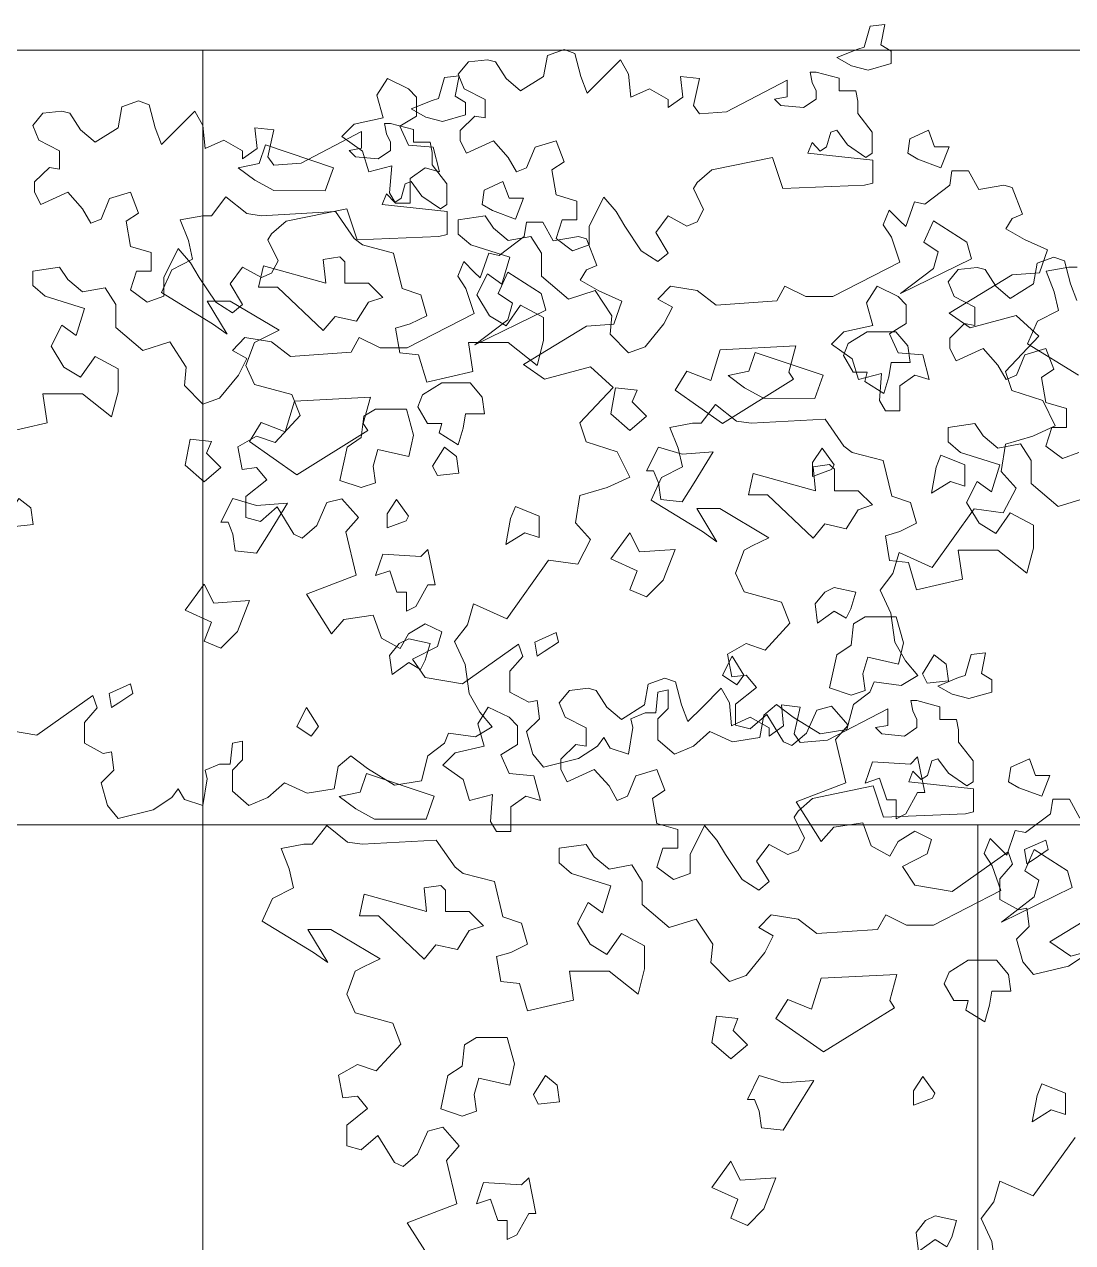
# Model space of a CAD drawing. Header units: inches. Extents: x 5 to 136470, y 9 to 138066.
# Drawn here: x 88077 to 88889, y 124998 to 125942 of the extents above; entities that cross this region are included whole.
import ezdxf

# ---------------------------------------------------------------- set-up
doc = ezdxf.new("R2010")
doc.units = ezdxf.units.IN
doc.header["$MEASUREMENT"] = 0
doc.layers.add('partition', color=253, linetype='Continuous', lineweight=5)
doc.layers.add('TREES', color=72, linetype='Continuous', lineweight=5, transparency=0.05)
doc.styles.add('ROMANS', font='', dxfattribs={"width": 0.8})
doc.styles.get('ROMANS').set_extended_font_data('VNI-Avo')

# ---------------------------------------------------------------- blocks, each defined once
blk = doc.blocks.new('A$C7b2e77e3')
at = {"layer": 'partition'}
for p, q in [((34066.46, 18205.81), (27393.38, 18205.81)), ((27393.38, 16155.43), (27393.38, 18205.81)), ((34066.46, 17605.81), (27993.38, 17605.81)), ((27993.38, 17605.81), (27993.38, 16155.43))]:
    blk.add_line(p, q, dxfattribs=at)
at = {"layer": 'TREES'}
for p, q in [((27660.21, 18201.65), (27673.09, 18206.31)), ((27673.09, 18206.31), (27681.32, 18203.3)), ((27681.32, 18203.3), (27685.97, 18185.47)), ((27591.14, 18187.12), (27599.09, 18196.72)), ((27599.09, 18196.72), (27613.62, 18198.36)), ((27613.62, 18198.36), (27619.92, 18196.72)), ((27619.92, 18196.72), (27628.14, 18183.83)), ((27657.2, 18185.47), (27660.21, 18201.65)), ((27702.15, 18183.83), (27716.67, 18198.36)), ((27716.67, 18198.36), (27722.98, 18187.12)), ((27595.8, 18175.88), (27591.14, 18187.12)), ((27639.38, 18174.23), (27657.2, 18185.47)), ((27685.97, 18185.47), (27690.91, 18172.59)), ((27722.98, 18187.12), (27724.62, 18169.3)), ((27763.27, 18185.47), (27777.79, 18183.83)), ((27764.91, 18169.3), (27763.27, 18185.47)), ((27865.13, 18180.82), (27863.49, 18188.77)), ((27863.49, 18188.77), (27868.15, 18188.77)), ((27868.15, 18188.77), (27885.96, 18184.11)), ((27611.97, 18167.65), (27595.8, 18175.88)), ((27628.14, 18183.83), (27639.38, 18174.23)), ((27690.91, 18172.59), (27702.15, 18183.83)), ((27724.62, 18169.3), (27739.15, 18175.88)), ((27739.15, 18175.88), (27753.67, 18167.65)), ((27777.79, 18183.83), (27773.13, 18162.99)), ((27798.9, 18158.05), (27845.67, 18182.46)), ((27845.67, 18182.46), (27845.67, 18169.58)), ((27868.15, 18174.24), (27865.13, 18180.82)), ((27885.96, 18184.11), (27885.96, 18174.24)), ((27611.97, 18153.39), (27611.97, 18167.65)), ((27753.67, 18161.34), (27764.91, 18169.3)), ((27753.67, 18167.65), (27753.67, 18161.34)), ((27845.67, 18169.58), (27836.08, 18167.93)), ((27836.08, 18167.93), (27841.01, 18163)), ((27858.55, 18161.35), (27868.15, 18167.93)), ((27868.15, 18167.93), (27868.15, 18174.24)), ((27885.96, 18174.24), (27898.84, 18174.24)), ((27898.84, 18174.24), (27900.49, 18166.29)), ((27900.49, 18166.29), (27900.49, 18156.69)), ((28330.66, 18161.88), (28343.54, 18166.55)), ((28343.54, 18166.55), (28351.76, 18163.53)), ((27773.13, 18162.99), (27777.79, 18156.41)), ((27777.79, 18156.41), (27798.9, 18158.05)), ((27841.01, 18163), (27858.55, 18161.35)), ((27900.49, 18156.69), (27911.73, 18142.16)), ((28261.59, 18147.35), (28269.54, 18156.95)), ((28269.54, 18156.95), (28284.06, 18158.59)), ((28284.06, 18158.59), (28290.37, 18156.95)), ((28290.37, 18156.95), (28298.59, 18144.06)), ((28327.64, 18145.71), (28330.66, 18161.88)), ((28351.76, 18163.53), (28356.42, 18145.71)), ((28372.59, 18144.06), (28387.12, 18158.59)), ((28387.12, 18158.59), (28393.42, 18147.35)), ((27592.51, 18143.52), (27604.02, 18154.76)), ((27604.02, 18154.76), (27611.97, 18153.39)), ((28266.25, 18136.11), (28261.59, 18147.35)), ((28393.42, 18147.35), (28395.07, 18129.53)), ((28535.58, 18141.05), (28533.93, 18149)), ((28533.93, 18149), (28538.59, 18149)), ((28538.59, 18149), (28556.41, 18144.34)), ((27592.51, 18135.57), (27592.51, 18143.52)), ((27879.66, 18142.16), (27876.37, 18130.91)), ((27884.32, 18143.8), (27879.66, 18142.16)), ((27892.54, 18132.56), (27884.32, 18143.8)), ((27911.73, 18142.16), (27911.73, 18125.98)), ((28298.59, 18144.06), (28309.83, 18134.46)), ((28309.83, 18134.46), (28327.64, 18145.71)), ((28356.42, 18145.71), (28361.35, 18132.82)), ((28361.35, 18132.82), (28372.59, 18144.06)), ((28433.71, 18145.71), (28448.24, 18144.06)), ((28435.36, 18129.53), (28433.71, 18145.71)), ((28448.24, 18144.06), (28443.58, 18123.22)), ((28469.34, 18118.29), (28516.12, 18142.7)), ((28516.12, 18142.7), (28516.12, 18129.81)), ((28538.59, 18134.47), (28535.58, 18141.05)), ((28556.41, 18144.34), (28556.41, 18134.47)), ((27597.45, 18125.97), (27592.51, 18135.57)), ((27618.28, 18135.57), (27597.45, 18125.97)), ((27629.79, 18122.68), (27618.28, 18135.57)), ((27650.62, 18130.63), (27644.04, 18114.73)), ((27666.79, 18135.57), (27650.62, 18130.63)), ((27673.09, 18119.39), (27666.79, 18135.57)), ((27865.13, 18134.2), (27861.84, 18125.98)), ((27871.43, 18127.62), (27865.13, 18134.2)), ((27876.37, 18130.91), (27871.43, 18127.62)), ((27906.79, 18122.69), (27892.54, 18132.56)), ((28282.42, 18127.88), (28266.25, 18136.11)), ((28282.42, 18113.63), (28282.42, 18127.88)), ((28395.07, 18129.53), (28409.59, 18136.11)), ((28409.59, 18136.11), (28424.12, 18127.88)), ((28424.12, 18121.58), (28435.36, 18129.53)), ((28424.12, 18127.88), (28424.12, 18121.58)), ((28516.12, 18129.81), (28506.52, 18128.16)), ((28506.52, 18128.16), (28511.46, 18123.23)), ((28529, 18121.58), (28538.59, 18128.16)), ((28538.59, 18128.16), (28538.59, 18134.47)), ((28556.41, 18134.47), (28569.29, 18134.47)), ((28569.29, 18134.47), (28570.93, 18126.52)), ((27636.09, 18111.44), (27629.79, 18122.68)), ((27663.5, 18113.09), (27673.09, 18119.39)), ((27834.43, 18122.69), (27787.39, 18113.09)), ((27842.38, 18098.56), (27834.43, 18122.69)), ((27861.84, 18125.98), (27911.99, 18120.6)), ((27911.73, 18125.98), (27906.79, 18122.69)), ((27911.99, 18120.6), (27911.99, 18102.78)), ((28443.58, 18123.22), (28448.24, 18116.64)), ((28448.24, 18116.64), (28469.34, 18118.29)), ((28511.46, 18123.23), (28529, 18121.58)), ((28570.93, 18126.52), (28570.93, 18116.92)), ((27644.04, 18114.73), (27636.09, 18111.44)), ((27666.79, 18093.62), (27663.5, 18113.09)), ((27787.39, 18113.09), (27776.15, 18103.21)), ((27971.74, 18101.13), (27973.39, 18112.38)), ((27973.39, 18112.38), (27986.27, 18112.38)), ((27986.27, 18112.38), (27994.22, 18097.84)), ((28262.96, 18103.75), (28274.47, 18115)), ((28274.47, 18115), (28282.42, 18113.63)), ((28570.93, 18116.92), (28582.17, 18102.39)), ((27776.15, 18103.21), (27773.13, 18098.55)), ((27905.69, 18101.13), (27842.38, 18098.56)), ((27911.99, 18102.78), (27905.69, 18101.13)), ((27952.28, 18086.6), (27971.74, 18101.13)), ((27994.22, 18097.84), (28013.68, 18101.13)), ((28013.68, 18101.13), (28019.98, 18099.49)), ((28019.98, 18099.49), (28027.93, 18078.65)), ((28262.96, 18095.8), (28262.96, 18103.75)), ((28550.1, 18102.39), (28546.81, 18091.15)), ((28554.76, 18104.04), (28550.1, 18102.39)), ((28562.98, 18092.79), (28554.76, 18104.04)), ((28582.17, 18102.39), (28582.17, 18086.21)), ((27399.96, 18077.58), (27411.19, 18092.11)), ((27411.19, 18092.11), (27427.37, 18079.22)), ((27682.96, 18088.96), (27666.79, 18093.62)), ((27703.79, 18091.97), (27692.55, 18069.49)), ((27713.38, 18080.73), (27703.79, 18091.97)), ((27773.13, 18098.55), (27781.08, 18082.37)), ((28267.89, 18086.21), (28262.96, 18095.8)), ((28288.72, 18095.8), (28267.89, 18086.21)), ((28300.23, 18082.92), (28288.72, 18095.8)), ((28321.06, 18090.87), (28314.49, 18074.96)), ((28337.23, 18095.8), (28321.06, 18090.87)), ((28343.54, 18079.63), (28337.23, 18095.8)), ((28535.58, 18094.44), (28532.29, 18086.21)), ((28541.88, 18087.86), (28535.58, 18094.44)), ((28546.81, 18091.15), (28541.88, 18087.86)), ((28577.24, 18082.92), (28562.98, 18092.79)), ((27438.6, 18077.58), (27496.03, 18080.73)), ((27496.03, 18080.73), (27510.56, 18059.89)), ((27682.96, 18074.42), (27682.96, 18088.96)), ((27719.96, 18069.49), (27713.38, 18080.73)), ((27781.08, 18082.37), (27776.15, 18072.78)), ((27920.21, 18070.42), (27924.87, 18081.94)), ((27924.87, 18081.94), (27933.1, 18073.71)), ((27937.7, 18069.11), (27944.33, 18088.25)), ((27944.33, 18088.25), (27952.28, 18086.6)), ((28306.54, 18071.67), (28300.23, 18082.92)), ((28504.88, 18082.92), (28457.83, 18073.32)), ((28512.83, 18058.79), (28504.88, 18082.92)), ((28532.29, 18086.21), (28582.44, 18080.84)), ((28582.17, 18086.21), (28577.24, 18082.92)), ((28582.44, 18080.84), (28582.44, 18063.01)), ((27375.84, 18074.29), (27393.38, 18077.58)), ((27382.14, 18058.39), (27375.84, 18074.29)), ((27393.38, 18077.58), (27399.96, 18077.58)), ((27427.37, 18079.22), (27438.6, 18077.58)), ((27591.14, 18074.42), (27611.97, 18077.44)), ((27591.14, 18063.18), (27591.14, 18074.42)), ((27611.97, 18077.44), (27618.28, 18067.84)), ((27666.79, 18059.89), (27671.45, 18074.42)), ((27671.45, 18074.42), (27682.96, 18074.42)), ((27753.67, 18077.44), (27744.08, 18064.55)), ((27768.2, 18069.49), (27753.67, 18077.44)), ((27776.15, 18072.78), (27768.2, 18069.49)), ((27933.1, 18073.71), (27937.7, 18069.11)), ((28019.98, 18075.36), (28015.05, 18067.41)), ((28027.93, 18078.65), (28019.98, 18075.36)), ((28314.49, 18074.96), (28306.54, 18071.67)), ((28333.95, 18073.32), (28343.54, 18079.63)), ((28337.23, 18053.85), (28333.95, 18073.32)), ((28457.83, 18073.32), (28446.59, 18063.45)), ((28642.19, 18061.37), (28643.83, 18072.61)), ((28643.83, 18072.61), (28656.72, 18072.61)), ((28656.72, 18072.61), (28664.66, 18058.08)), ((27600.73, 18054.96), (27591.14, 18063.18)), ((27618.28, 18067.84), (27629.79, 18058.25)), ((27692.55, 18069.49), (27692.55, 18054.96)), ((27732.84, 18050.29), (27719.96, 18069.49)), ((27744.08, 18064.55), (27753.67, 18048.65)), ((27926.52, 18060.83), (27920.21, 18070.42)), ((28015.05, 18067.41), (28029.57, 18059.18)), ((28446.59, 18063.45), (28443.58, 18058.79)), ((28582.44, 18063.01), (28576.13, 18061.37)), ((27385.43, 18043.85), (27382.14, 18058.39)), ((27510.56, 18059.89), (27516.86, 18054.96)), ((27516.86, 18054.96), (27540.98, 18048.65)), ((27631.16, 18045.36), (27600.73, 18054.96)), ((27629.79, 18058.25), (27647.33, 18061.54)), ((27647.33, 18061.54), (27655.55, 18048.65)), ((27679.67, 18050.29), (27666.79, 18059.89)), ((27692.55, 18054.96), (27679.67, 18050.29)), ((27933.1, 18041.63), (27926.52, 18060.83)), ((28029.57, 18059.18), (28047.39, 18051.23)), ((28353.41, 18049.19), (28337.23, 18053.85)), ((28374.24, 18052.21), (28363, 18029.72)), ((28383.83, 18040.96), (28374.24, 18052.21)), ((28443.58, 18058.79), (28451.53, 18042.61)), ((28576.13, 18061.37), (28512.83, 18058.79)), ((28622.73, 18046.83), (28642.19, 18061.37)), ((28664.66, 18058.08), (28684.12, 18061.37)), ((28684.12, 18061.37), (28690.43, 18059.72)), ((28690.43, 18059.72), (28698.38, 18038.88)), ((27369.26, 18035.63), (27385.43, 18043.85)), ((27540.98, 18048.65), (27547.56, 18021.23)), ((27624.85, 18024.52), (27631.16, 18045.36)), ((27655.55, 18048.65), (27655.55, 18030.83)), ((27745.73, 18042.07), (27732.84, 18050.29)), ((27753.67, 18048.65), (27745.73, 18042.07)), ((28047.39, 18051.23), (28041.09, 18033.41)), ((28353.41, 18034.66), (28353.41, 18049.19)), ((28608.15, 18029.34), (28614.78, 18048.48)), ((28614.78, 18048.48), (28622.73, 18046.83)), ((29039.41, 18040.85), (29052.29, 18045.51)), ((29052.29, 18045.51), (29060.52, 18042.5)), ((27361.31, 18018.08), (27369.26, 18035.63)), ((27881.03, 18014.93), (27933.1, 18041.63)), ((28041.09, 18033.41), (28019.98, 18031.76)), ((28046.28, 18034.52), (28063.82, 18037.81)), ((28052.59, 18018.62), (28046.28, 18034.52)), ((28063.82, 18037.81), (28070.4, 18037.81)), ((28261.59, 18034.66), (28282.42, 18037.67)), ((28261.59, 18023.41), (28261.59, 18034.66)), ((28282.42, 18037.67), (28288.72, 18028.08)), ((28337.23, 18020.12), (28341.89, 18034.66)), ((28341.89, 18034.66), (28353.41, 18034.66)), ((28390.41, 18029.72), (28383.83, 18040.96)), ((28424.12, 18037.67), (28414.53, 18024.79)), ((28438.65, 18029.72), (28424.12, 18037.67)), ((28451.53, 18042.61), (28446.59, 18033.01)), ((28590.66, 18030.66), (28595.32, 18042.17)), ((28595.32, 18042.17), (28603.54, 18033.95)), ((28603.54, 18033.95), (28608.15, 18029.34)), ((28690.43, 18035.59), (28685.49, 18027.64)), ((28698.38, 18038.88), (28690.43, 18035.59)), ((28970.34, 18026.32), (28978.29, 18035.92)), ((28978.29, 18035.92), (28992.82, 18037.56)), ((28992.82, 18037.56), (28999.12, 18035.92)), ((28999.12, 18035.92), (29007.34, 18023.03)), ((29036.4, 18024.68), (29039.41, 18040.85)), ((29060.52, 18042.5), (29065.18, 18024.68)), ((27605.39, 18016.29), (27613.62, 18032.47)), ((27613.62, 18032.47), (27624.85, 18024.52)), ((27655.55, 18030.83), (27676.38, 18013)), ((28019.98, 18031.76), (27971.2, 18002.04)), ((28288.72, 18028.08), (28300.23, 18018.48)), ((28363, 18029.72), (28363, 18015.19)), ((28403.29, 18010.53), (28390.41, 18029.72)), ((28414.53, 18024.79), (28424.12, 18008.88)), ((28446.59, 18033.01), (28438.65, 18029.72)), ((28596.96, 18021.06), (28590.66, 18030.66)), ((28685.49, 18027.64), (28700.02, 18019.41)), ((28975, 18015.08), (28970.34, 18026.32)), ((29018.58, 18013.43), (29036.4, 18024.68)), ((29065.18, 18024.68), (29070.11, 18011.79)), ((27400.93, 17993.81), (27361.31, 18018.08)), ((27547.56, 18021.23), (27562.09, 18016.29)), ((27562.09, 18016.29), (27566.75, 18000.12)), ((27615.26, 18000.12), (27605.39, 18016.29)), ((27676.38, 18013), (27697.21, 18019.58)), ((27697.21, 18019.58), (27710.09, 18000.12)), ((27745.73, 18013), (27755.32, 18022.87)), ((27755.32, 18022.87), (27776.15, 18019.58)), ((27776.15, 18019.58), (27790.68, 18008.34)), ((27837.72, 18011.64), (27844.03, 18022.88)), ((27844.03, 18022.88), (27860.2, 18014.93)), ((27860.2, 18014.93), (27881.03, 18014.93)), ((28055.88, 18004.09), (28052.59, 18018.62)), ((28271.18, 18015.19), (28261.59, 18023.41)), ((28301.6, 18005.59), (28271.18, 18015.19)), ((28300.23, 18018.48), (28317.77, 18021.77)), ((28317.77, 18021.77), (28326, 18008.88)), ((28350.12, 18010.53), (28337.23, 18020.12)), ((28363, 18015.19), (28350.12, 18010.53)), ((28603.54, 18001.87), (28596.96, 18021.06)), ((28700.02, 18019.41), (28717.84, 18011.46)), ((28991.17, 18006.85), (28975, 18015.08)), ((29007.34, 18023.03), (29018.58, 18013.43)), ((27396.67, 18011.5), (27412.16, 17985.86)), ((27414.48, 18011.5), (27396.67, 18011.5)), ((27452.45, 17988.87), (27414.48, 18011.5)), ((27639.38, 18008.34), (27628.14, 17992.16)), ((27657.2, 17998.74), (27639.38, 18008.34)), ((27756.96, 18006.7), (27745.73, 18013)), ((27750.38, 17993.81), (27756.96, 18006.7)), ((27790.68, 18008.34), (27837.72, 18011.64)), ((28295.3, 17984.75), (28301.6, 18005.59)), ((28326, 18008.88), (28326, 17991.06)), ((28416.17, 18002.3), (28403.29, 18010.53)), ((28424.12, 18008.88), (28416.17, 18002.3)), ((28717.84, 18011.46), (28711.53, 17993.64)), ((28991.17, 17992.59), (28991.17, 18006.85)), ((27566.75, 18000.12), (27553.87, 17993.81)), ((27628.14, 17992.16), (27615.26, 18000.12)), ((27657.2, 17980.92), (27657.2, 17998.74)), ((27710.09, 18000.12), (27708.72, 17985.86)), ((27971.2, 18002.04), (27987.37, 17990.8)), ((27987.37, 17990.8), (28023, 18000.4)), ((28023, 18000.4), (28040.55, 17984.22)), ((28031.76, 17978.31), (28039.7, 17995.86)), ((28039.7, 17995.86), (28055.88, 18004.09)), ((28551.47, 17975.16), (28603.54, 18001.87)), ((27412.16, 17985.86), (27400.93, 17993.81)), ((27439.57, 17982.57), (27452.45, 17988.87)), ((27553.87, 17993.81), (27542.63, 17990.52)), ((27542.63, 17990.52), (27545.92, 17971.32)), ((27735.86, 17975.99), (27750.38, 17993.81)), ((28275.84, 17976.53), (28284.06, 17992.7)), ((28284.06, 17992.7), (28295.3, 17984.75)), ((28326, 17991.06), (28346.83, 17973.24)), ((28690.43, 17992), (28641.65, 17962.27)), ((28711.53, 17993.64), (28690.43, 17992)), ((28971.71, 17982.72), (28983.22, 17993.97)), ((28983.22, 17993.97), (28991.17, 17992.59)), ((27426.69, 17961.45), (27433.27, 17979.28)), ((27433.27, 17979.28), (27439.57, 17982.57)), ((27599.09, 17979.28), (27629.79, 17979.28)), ((27602.38, 17956.79), (27599.09, 17979.28)), ((27629.79, 17979.28), (27652.26, 17961.45)), ((27652.26, 17961.45), (27657.2, 17980.92)), ((27708.72, 17985.86), (27722.98, 17971.32)), ((28040.55, 17984.22), (28014.78, 17956.8)), ((28071.37, 17954.04), (28031.76, 17978.31)), ((28346.83, 17973.24), (28367.66, 17979.82)), ((28367.66, 17979.82), (28380.54, 17960.35)), ((28416.17, 17973.24), (28425.76, 17983.11)), ((28425.76, 17983.11), (28446.59, 17979.82)), ((28446.59, 17979.82), (28461.12, 17968.58)), ((28508.17, 17971.87), (28514.47, 17983.11)), ((28514.47, 17983.11), (28530.64, 17975.16)), ((28971.71, 17974.77), (28971.71, 17982.72)), ((27545.92, 17971.32), (27560.44, 17969.68)), ((27560.44, 17969.68), (27566.75, 17948.57)), ((27722.98, 17971.32), (27735.86, 17975.99)), ((28285.71, 17960.35), (28275.84, 17976.53)), ((28309.83, 17968.58), (28298.59, 17952.4)), ((28327.64, 17958.98), (28309.83, 17968.58)), ((28427.41, 17966.93), (28416.17, 17973.24)), ((28461.12, 17968.58), (28508.17, 17971.87)), ((28530.64, 17975.16), (28551.47, 17975.16)), ((28976.65, 17965.17), (28971.71, 17974.77)), ((28997.48, 17974.77), (28976.65, 17965.17)), ((29008.99, 17961.88), (28997.48, 17974.77)), ((29029.82, 17969.84), (29023.24, 17953.93)), ((29045.99, 17974.77), (29029.82, 17969.84)), ((29052.29, 17958.59), (29045.99, 17974.77)), ((27433.27, 17946.92), (27426.69, 17961.45)), ((28298.59, 17952.4), (28285.71, 17960.35)), ((28327.64, 17941.16), (28327.64, 17958.98)), ((28380.54, 17960.35), (28379.17, 17946.09)), ((28420.83, 17954.04), (28427.41, 17966.93)), ((28641.65, 17962.27), (28657.82, 17951.03)), ((28657.82, 17951.03), (28693.45, 17960.63)), ((28693.45, 17960.63), (28710.99, 17944.45)), ((29015.29, 17950.64), (29008.99, 17961.88)), ((29042.7, 17952.29), (29052.29, 17958.59)), ((27566.75, 17948.57), (27602.38, 17956.79)), ((28014.78, 17956.8), (28019.71, 17942.27)), ((28406.3, 17936.22), (28420.83, 17954.04)), ((29023.24, 17953.93), (29015.29, 17950.64)), ((29045.99, 17932.82), (29042.7, 17952.29)), ((27462.32, 17938.97), (27433.27, 17946.92)), ((27468.63, 17922.79), (27462.32, 17938.97)), ((28019.71, 17942.27), (28043.83, 17934.31)), ((28269.54, 17939.51), (28300.23, 17939.51)), ((28272.82, 17917.03), (28269.54, 17939.51)), ((28300.23, 17939.51), (28322.71, 17921.69)), ((28322.71, 17921.69), (28327.64, 17941.16)), ((28379.17, 17946.09), (28393.42, 17931.56)), ((28710.99, 17944.45), (28685.23, 17917.03)), ((28043.83, 17934.31), (28053.43, 17914.85)), ((28393.42, 17931.56), (28406.3, 17936.22)), ((28779.16, 17916.78), (28790.39, 17931.31)), ((28790.39, 17931.31), (28806.57, 17918.43)), ((29062.16, 17928.16), (29045.99, 17932.82)), ((27449.44, 17901.95), (27468.63, 17922.79)), ((29062.16, 17913.63), (29062.16, 17928.16)), ((28053.43, 17914.85), (28035.89, 17906.89)), ((28237.19, 17908.8), (28272.82, 17917.03)), ((28685.23, 17917.03), (28690.16, 17902.5)), ((28755.04, 17913.49), (28772.58, 17916.78)), ((28761.34, 17897.59), (28755.04, 17913.49)), ((28772.58, 17916.78), (28779.16, 17916.78)), ((28806.57, 17918.43), (28817.8, 17916.78)), ((28817.8, 17916.78), (28875.23, 17919.93)), ((28875.23, 17919.93), (28889.76, 17899.09)), ((28970.34, 17913.63), (28991.17, 17916.64)), ((28970.34, 17902.38), (28970.34, 17913.63)), ((28991.17, 17916.64), (28997.48, 17907.04)), ((29045.99, 17899.09), (29050.65, 17913.63)), ((29050.65, 17913.63), (29062.16, 17913.63)), ((27420.39, 17898.66), (27434.91, 17906.89)), ((27434.91, 17906.89), (27449.44, 17901.95)), ((28035.89, 17906.89), (28014.78, 17900.59)), ((28690.16, 17902.5), (28714.28, 17894.55)), ((28979.93, 17894.16), (28970.34, 17902.38)), ((28997.48, 17907.04), (29008.99, 17897.45)), ((27423.68, 17881.11), (27420.39, 17898.66)), ((28014.78, 17900.59), (28011.49, 17879.47)), ((28714.28, 17894.55), (28723.87, 17875.08)), ((28764.63, 17883.06), (28761.34, 17897.59)), ((28889.76, 17899.09), (28896.06, 17894.16)), ((28896.06, 17894.16), (28920.18, 17887.85)), ((29010.36, 17884.56), (28979.93, 17894.16)), ((29008.99, 17897.45), (29026.53, 17900.74)), ((29026.53, 17900.74), (29034.75, 17887.85)), ((29058.87, 17889.5), (29045.99, 17899.09)), ((29071.75, 17894.16), (29058.87, 17889.5)), ((27434.91, 17882.48), (27423.68, 17881.11)), ((27442.86, 17872.89), (27434.91, 17882.48)), ((28748.46, 17874.83), (28764.63, 17883.06)), ((28920.18, 17887.85), (28926.76, 17860.43)), ((29004.05, 17863.72), (29010.36, 17884.56)), ((29034.75, 17887.85), (29034.75, 17870.03)), ((27426.69, 17860), (27442.86, 17872.89)), ((28011.49, 17879.47), (28023, 17866.59)), ((28723.87, 17875.08), (28706.33, 17867.13)), ((28740.51, 17857.28), (28748.46, 17874.83)), ((28023, 17866.59), (28013.14, 17847.39)), ((28706.33, 17867.13), (28685.23, 17860.82)), ((28984.59, 17855.5), (28992.82, 17871.67)), ((28992.82, 17871.67), (29004.05, 17863.72)), ((29034.75, 17870.03), (29055.58, 17852.21)), ((27426.69, 17843.82), (27426.69, 17860)), ((27489.46, 17855.34), (27481.51, 17837.52)), ((27500.97, 17858.36), (27489.46, 17855.34)), ((27513.85, 17843.82), (27500.97, 17858.36)), ((28685.23, 17860.82), (28681.94, 17839.71)), ((28780.13, 17833.01), (28740.51, 17857.28)), ((28926.76, 17860.43), (28941.29, 17855.5)), ((28941.29, 17855.5), (28945.95, 17839.32)), ((28994.46, 17839.32), (28984.59, 17855.5)), ((29055.58, 17852.21), (29076.41, 17858.79)), ((27450.81, 17852.05), (27437.93, 17840.81)), ((27463.69, 17830.94), (27450.81, 17852.05)), ((27990.66, 17850.41), (27958.14, 17805.16)), ((28013.14, 17847.39), (27990.66, 17850.41)), ((28775.87, 17850.7), (28791.36, 17825.06)), ((28793.68, 17850.7), (28775.87, 17850.7)), ((28831.65, 17828.08), (28793.68, 17850.7)), ((29018.58, 17847.54), (29007.34, 17831.37)), ((29036.4, 17837.95), (29018.58, 17847.54)), ((27437.93, 17840.81), (27426.69, 17843.82)), ((27481.51, 17837.52), (27470.27, 17827.92)), ((27503.98, 17832.58), (27513.85, 17843.82)), ((28681.94, 17839.71), (28693.45, 17826.82)), ((28945.95, 17839.32), (28933.07, 17833.01)), ((29007.34, 17831.37), (28994.46, 17839.32)), ((29036.4, 17820.12), (29036.4, 17837.95)), ((27470.27, 17827.92), (27463.69, 17830.94)), ((27511.93, 17799.13), (27503.98, 17832.58)), ((28693.45, 17826.82), (28683.58, 17807.63)), ((28791.36, 17825.06), (28780.13, 17833.01)), ((28818.77, 17821.77), (28831.65, 17828.08)), ((28933.07, 17833.01), (28921.83, 17829.72)), ((28921.83, 17829.72), (28925.12, 17810.53)), ((27932.38, 17816.68), (27927.72, 17800.5)), ((27958.14, 17805.16), (27932.38, 17816.68)), ((28805.89, 17800.66), (28812.47, 17818.48)), ((28812.47, 17818.48), (28818.77, 17821.77)), ((28978.29, 17818.48), (29008.99, 17818.48)), ((28981.58, 17795.99), (28978.29, 17818.48)), ((29008.99, 17818.48), (29031.46, 17800.66)), ((29031.46, 17800.66), (29036.4, 17820.12)), ((28661.11, 17810.64), (28628.59, 17765.39)), ((28683.58, 17807.63), (28661.11, 17810.64)), ((28925.12, 17810.53), (28939.64, 17808.88)), ((28939.64, 17808.88), (28945.95, 17787.77)), ((27473.56, 17784.32), (27511.93, 17799.13)), ((27927.72, 17800.5), (27917.85, 17787.61)), ((28812.47, 17786.12), (28805.89, 17800.66)), ((28945.95, 17787.77), (28981.58, 17795.99)), ((27493.02, 17753.61), (27473.56, 17784.32)), ((27917.85, 17787.61), (27926.07, 17769.79)), ((28841.52, 17778.17), (28812.47, 17786.12)), ((27926.07, 17769.79), (27929.09, 17747.31)), ((28602.82, 17776.91), (28598.16, 17760.73)), ((28628.59, 17765.39), (28602.82, 17776.91)), ((28847.83, 17761.99), (28841.52, 17778.17)), ((27502.61, 17764.85), (27493.02, 17753.61)), ((27525.09, 17768.14), (27502.61, 17764.85)), ((27531.66, 17750.32), (27525.09, 17768.14)), ((27565.38, 17761.56), (27552.5, 17753.61)), ((27578.26, 17755.26), (27565.38, 17761.56)), ((28598.16, 17760.73), (28588.3, 17747.85)), ((28828.64, 17741.16), (28847.83, 17761.99)), ((27546.19, 17742.37), (27531.66, 17750.32)), ((27552.5, 17753.61), (27546.19, 17742.37)), ((27574.97, 17744.01), (27578.26, 17755.26)), ((27555.78, 17734.14), (27574.97, 17744.01)), ((27637.74, 17745.66), (27594.43, 17714.95)), ((27641.02, 17736.06), (27637.74, 17745.66)), ((27929.09, 17747.31), (27937.31, 17732.77)), ((28588.3, 17747.85), (28596.52, 17730.02)), ((28799.59, 17737.86), (28814.11, 17746.09)), ((28814.11, 17746.09), (28828.64, 17741.16)), ((27565.38, 17719.89), (27555.78, 17734.14)), ((27631.16, 17724.82), (27641.02, 17736.06)), ((27937.31, 17732.77), (27946.9, 17721.53)), ((28802.88, 17720.32), (28799.59, 17737.86)), ((27631.16, 17708.64), (27631.16, 17724.82)), ((28596.52, 17730.02), (28599.53, 17707.54)), ((27594.43, 17714.95), (27565.38, 17719.89)), ((27735.27, 17698.64), (27738.28, 17714.81)), ((27738.28, 17714.81), (27751.16, 17719.48)), ((27751.16, 17719.48), (27759.38, 17716.46)), ((27759.38, 17716.46), (27764.04, 17698.64)), ((27913.19, 17716.6), (27909.9, 17708.64)), ((27934.02, 17713.58), (27913.19, 17716.6)), ((27946.9, 17721.53), (27934.02, 17713.58)), ((28814.11, 17721.69), (28802.88, 17720.32)), ((28822.06, 17712.09), (28814.11, 17721.69)), ((27645.68, 17700.69), (27631.16, 17708.64)), ((27669.21, 17700.28), (27677.16, 17709.88)), ((27677.16, 17709.88), (27691.69, 17711.52)), ((27691.69, 17711.52), (27697.99, 17709.88)), ((27697.99, 17709.88), (27706.21, 17696.99)), ((27745.73, 17708.64), (27744.08, 17692.47)), ((27753.67, 17710.29), (27745.73, 17708.64)), ((27753.67, 17695.76), (27753.67, 17710.29)), ((27780.22, 17696.99), (27794.74, 17711.52)), ((27794.74, 17711.52), (27801.05, 17700.28)), ((27909.9, 17708.64), (27897.02, 17699.05)), ((28308.18, 17705.89), (28264.88, 17675.18)), ((28311.47, 17696.3), (28308.18, 17705.89)), ((28599.53, 17707.54), (28607.76, 17693.01)), ((28805.89, 17699.2), (28822.06, 17712.09)), ((27652.26, 17702.06), (27645.68, 17700.69)), ((27653.91, 17687.8), (27652.26, 17702.06)), ((27673.87, 17689.04), (27669.21, 17700.28)), ((27706.21, 17696.99), (27717.45, 17687.39)), ((27717.45, 17687.39), (27735.27, 17698.64)), ((27745.73, 17687.8), (27753.67, 17695.76)), ((27764.04, 17698.64), (27768.98, 17685.75)), ((27768.98, 17685.75), (27780.22, 17696.99)), ((27801.05, 17700.28), (27802.69, 17682.46)), ((27837.54, 17699.05), (27827.68, 17690.82)), ((27850.43, 17689.18), (27837.54, 17699.05)), ((27841.34, 17698.64), (27855.86, 17696.99)), ((27842.98, 17682.46), (27841.34, 17698.64)), ((27855.86, 17696.99), (27851.2, 17676.15)), ((27876.97, 17671.22), (27923.74, 17695.63)), ((27897.02, 17699.05), (27892.09, 17679.58)), ((27923.74, 17695.63), (27923.74, 17682.74)), ((27943.2, 17693.98), (27941.56, 17701.93)), ((27941.56, 17701.93), (27946.21, 17701.93)), ((27946.21, 17687.4), (27943.2, 17693.98)), ((27946.21, 17701.93), (27964.03, 17697.27)), ((27964.03, 17697.27), (27964.03, 17687.4)), ((28301.6, 17685.05), (28311.47, 17696.3)), ((28805.89, 17683.03), (28805.89, 17699.2)), ((28868.66, 17694.54), (28860.71, 17676.72)), ((28880.17, 17697.56), (28868.66, 17694.54)), ((28893.05, 17683.03), (28880.17, 17697.56)), ((27644.04, 17677.93), (27653.91, 17687.8)), ((27690.04, 17680.81), (27673.87, 17689.04)), ((27735.86, 17692.47), (27724.62, 17687.8)), ((27724.62, 17687.8), (27726.27, 17681.22)), ((27744.08, 17692.47), (27735.86, 17692.47)), ((27745.73, 17671.63), (27745.73, 17687.8)), ((27802.69, 17682.46), (27817.22, 17689.04)), ((27817.22, 17689.04), (27831.74, 17680.81)), ((27827.68, 17690.82), (27824.66, 17673.27)), ((27871.26, 17676.29), (27850.43, 17689.18)), ((27946.21, 17681.09), (27946.21, 17687.4)), ((27964.03, 17687.4), (27976.91, 17687.4)), ((27976.91, 17687.4), (27978.56, 17679.45)), ((28301.6, 17668.88), (28301.6, 17685.05)), ((28607.76, 17693.01), (28617.35, 17681.76)), ((28830.01, 17691.25), (28817.13, 17680.01)), ((28842.89, 17670.14), (28830.01, 17691.25)), ((27648.97, 17660.38), (27644.04, 17677.93)), ((27690.04, 17666.56), (27690.04, 17680.81)), ((27726.27, 17681.22), (27722.98, 17660.38)), ((27786.02, 17677.93), (27773.13, 17666.69)), ((27803.56, 17669.98), (27786.02, 17677.93)), ((27831.74, 17674.51), (27842.98, 17682.46)), ((27831.74, 17680.81), (27831.74, 17674.51)), ((27851.2, 17676.15), (27855.86, 17669.57)), ((27892.09, 17679.58), (27871.26, 17676.29)), ((27923.74, 17682.74), (27914.15, 17681.09)), ((27914.15, 17681.09), (27919.08, 17676.16)), ((27919.08, 17676.16), (27936.62, 17674.51)), ((27936.62, 17674.51), (27946.21, 17681.09)), ((27978.56, 17679.45), (27978.56, 17669.85)), ((28264.88, 17675.18), (28235.82, 17680.12)), ((28583.64, 17676.83), (28580.35, 17668.88)), ((28604.47, 17673.81), (28583.64, 17676.83)), ((28617.35, 17681.76), (28604.47, 17673.81)), ((28817.13, 17680.01), (28805.89, 17683.03)), ((28860.71, 17676.72), (28849.47, 17667.12)), ((28883.18, 17671.78), (28893.05, 17683.03)), ((27670.58, 17656.68), (27682.09, 17667.93)), ((27682.09, 17667.93), (27690.04, 17666.56)), ((27698.86, 17666.69), (27684.33, 17657.09)), ((27703.79, 17673.27), (27698.86, 17666.69)), ((27708.72, 17665.05), (27703.79, 17673.27)), ((27758.61, 17660.38), (27745.73, 17671.63)), ((27773.13, 17666.69), (27758.61, 17660.38)), ((27824.66, 17673.27), (27803.56, 17669.98)), ((27855.86, 17669.57), (27876.97, 17671.22)), ((27978.56, 17669.85), (27989.79, 17655.32)), ((28316.13, 17660.93), (28301.6, 17668.88)), ((28416.17, 17668.88), (28414.53, 17652.7)), ((28424.12, 17670.52), (28416.17, 17668.88)), ((28424.12, 17655.99), (28424.12, 17670.52)), ((28580.35, 17668.88), (28567.47, 17659.28)), ((28849.47, 17667.12), (28842.89, 17670.14)), ((28891.13, 17638.33), (28883.18, 17671.78)), ((27657.2, 17650.51), (27648.97, 17660.38)), ((27684.33, 17657.09), (27657.2, 17650.51)), ((27670.58, 17648.73), (27670.58, 17656.68)), ((27722.98, 17660.38), (27708.72, 17665.05)), ((27962.39, 17656.96), (27957.73, 17655.32)), ((27970.61, 17645.72), (27962.39, 17656.96)), ((28322.71, 17662.3), (28316.13, 17660.93)), ((28324.35, 17648.04), (28322.71, 17662.3)), ((28416.17, 17648.04), (28424.12, 17655.99)), ((28507.99, 17659.28), (28498.12, 17651.05)), ((28520.87, 17649.41), (28507.99, 17659.28)), ((28567.47, 17659.28), (28562.53, 17639.81)), ((27675.51, 17639.14), (27670.58, 17648.73)), ((27696.35, 17648.73), (27675.51, 17639.14)), ((27707.86, 17635.85), (27696.35, 17648.73)), ((27744.86, 17648.73), (27728.69, 17643.8)), ((27751.16, 17632.55), (27744.86, 17648.73)), ((27943.2, 17647.37), (27939.91, 17639.14)), ((27949.5, 17640.79), (27943.2, 17647.37)), ((27957.73, 17655.32), (27954.44, 17644.08)), ((27989.79, 17655.32), (27989.79, 17639.14)), ((28314.49, 17638.17), (28324.35, 17648.04)), ((28406.3, 17652.7), (28395.07, 17648.04)), ((28395.07, 17648.04), (28396.71, 17641.46)), ((28414.53, 17652.7), (28406.3, 17652.7)), ((28416.17, 17631.86), (28416.17, 17648.04)), ((28498.12, 17651.05), (28495.11, 17633.51)), ((28541.7, 17636.52), (28520.87, 17649.41)), ((27728.69, 17643.8), (27722.11, 17627.89)), ((27939.91, 17639.14), (27990.06, 17633.76)), ((27954.44, 17644.08), (27949.5, 17640.79)), ((27984.86, 17635.85), (27970.61, 17645.72)), ((27989.79, 17639.14), (27984.86, 17635.85)), ((28319.42, 17620.62), (28314.49, 17638.17)), ((28396.71, 17641.46), (28393.42, 17620.62)), ((28456.46, 17638.17), (28443.58, 17626.92)), ((28474, 17630.22), (28456.46, 17638.17)), ((28562.53, 17639.81), (28541.7, 17636.52)), ((28852.76, 17623.52), (28891.13, 17638.33)), ((27714.16, 17624.6), (27707.86, 17635.85)), ((27722.11, 17627.89), (27714.16, 17624.6)), ((27741.57, 17626.25), (27751.16, 17632.55)), ((27912.5, 17635.85), (27865.46, 17626.25)), ((27920.45, 17611.72), (27912.5, 17635.85)), ((27990.06, 17633.76), (27990.06, 17615.94)), ((28374.24, 17633.51), (28369.3, 17626.92)), ((28379.17, 17625.28), (28374.24, 17633.51)), ((28429.05, 17620.62), (28416.17, 17631.86)), ((28495.11, 17633.51), (28474, 17630.22)), ((27744.86, 17606.78), (27741.57, 17626.25)), ((27865.46, 17626.25), (27854.22, 17616.38)), ((28049.81, 17614.3), (28051.46, 17625.54)), ((28051.46, 17625.54), (28064.34, 17625.54)), ((28064.34, 17625.54), (28072.29, 17611.01)), ((28327.64, 17610.75), (28319.42, 17620.62)), ((28369.3, 17626.92), (28354.78, 17617.33)), ((28393.42, 17620.62), (28379.17, 17625.28)), ((28443.58, 17626.92), (28429.05, 17620.62)), ((28872.22, 17592.81), (28852.76, 17623.52)), ((27854.22, 17616.38), (27851.2, 17611.72)), ((27851.2, 17611.72), (27859.15, 17595.54)), ((27983.76, 17614.3), (27920.45, 17611.72)), ((27990.06, 17615.94), (27983.76, 17614.3)), ((28030.35, 17599.76), (28049.81, 17614.3)), ((28354.78, 17617.33), (28327.64, 17610.75)), ((27478.03, 17590.74), (27489.26, 17605.28)), ((27489.26, 17605.28), (27505.43, 17592.39)), ((27761.03, 17602.12), (27744.86, 17606.78)), ((27761.03, 17587.59), (27761.03, 17602.12)), ((27781.86, 17605.14), (27770.62, 17582.65)), ((27791.45, 17593.89), (27781.86, 17605.14)), ((28015.77, 17582.27), (28022.4, 17601.41)), ((28022.4, 17601.41), (28030.35, 17599.76)), ((28881.81, 17604.06), (28872.22, 17592.81)), ((28904.29, 17607.35), (28881.81, 17604.06)), ((28910.87, 17589.52), (28904.29, 17607.35)), ((28944.58, 17600.77), (28931.7, 17592.81)), ((28957.46, 17594.46), (28944.58, 17600.77)), ((27453.91, 17587.45), (27471.45, 17590.74)), ((27471.45, 17590.74), (27478.03, 17590.74)), ((27505.43, 17592.39), (27516.67, 17590.74)), ((27516.67, 17590.74), (27574.1, 17593.89)), ((27574.1, 17593.89), (27588.63, 17573.05)), ((27669.21, 17587.59), (27690.04, 17590.6)), ((27690.04, 17590.6), (27696.35, 17581.01)), ((27798.03, 17582.65), (27791.45, 17593.89)), ((27831.74, 17590.6), (27822.15, 17577.72)), ((27846.27, 17582.65), (27831.74, 17590.6)), ((27859.15, 17595.54), (27854.22, 17585.94)), ((27998.28, 17583.59), (28002.94, 17595.1)), ((28002.94, 17595.1), (28011.17, 17586.88)), ((28931.7, 17592.81), (28925.39, 17581.57)), ((28954.17, 17583.22), (28957.46, 17594.46)), ((27460.21, 17571.55), (27453.91, 17587.45)), ((27669.21, 17576.34), (27669.21, 17587.59)), ((27696.35, 17581.01), (27707.86, 17571.41)), ((27744.86, 17573.05), (27749.52, 17587.59)), ((27749.52, 17587.59), (27761.03, 17587.59)), ((27770.62, 17582.65), (27770.62, 17568.12)), ((27810.91, 17563.46), (27798.03, 17582.65)), ((27854.22, 17585.94), (27846.27, 17582.65)), ((28004.59, 17573.99), (27998.28, 17583.59)), ((28011.17, 17586.88), (28015.77, 17582.27)), ((28925.39, 17581.57), (28910.87, 17589.52)), ((28934.98, 17573.35), (28954.17, 17583.22)), ((29016.94, 17584.86), (28973.63, 17554.15)), ((29020.23, 17575.27), (29016.94, 17584.86)), ((27463.5, 17557.02), (27460.21, 17571.55)), ((27588.63, 17573.05), (27594.93, 17568.12)), ((27678.8, 17568.12), (27669.21, 17576.34)), ((27707.86, 17571.41), (27725.4, 17574.7)), ((27725.4, 17574.7), (27733.62, 17561.81)), ((27757.74, 17563.46), (27744.86, 17573.05)), ((27822.15, 17577.72), (27831.74, 17561.81)), ((28011.17, 17554.8), (28004.59, 17573.99)), ((28944.58, 17559.09), (28934.98, 17573.35)), ((29010.36, 17564.02), (29020.23, 17575.27)), ((27594.93, 17568.12), (27619.05, 17561.81)), ((27619.05, 17561.81), (27625.63, 17534.39)), ((27709.23, 17558.52), (27678.8, 17568.12)), ((27733.62, 17561.81), (27733.62, 17543.99)), ((27770.62, 17568.12), (27757.74, 17563.46)), ((27823.79, 17555.23), (27810.91, 17563.46)), ((27831.74, 17561.81), (27823.79, 17555.23)), ((29010.36, 17547.85), (29010.36, 17564.02)), ((27447.33, 17548.79), (27463.5, 17557.02)), ((27702.92, 17537.68), (27709.23, 17558.52)), ((27959.1, 17528.09), (28011.17, 17554.8)), ((28973.63, 17554.15), (28944.58, 17559.09)), ((27439.38, 17531.24), (27447.33, 17548.79)), ((27683.46, 17529.46), (27691.69, 17545.63)), ((27691.69, 17545.63), (27702.92, 17537.68)), ((27733.62, 17543.99), (27754.45, 17526.17)), ((28098.05, 17544.92), (28049.27, 17515.2)), ((29024.88, 17539.89), (29010.36, 17547.85)), ((27625.63, 17534.39), (27640.16, 17529.46)), ((27823.79, 17526.17), (27833.39, 17536.04)), ((27833.39, 17536.04), (27854.22, 17532.75)), ((27915.79, 17524.8), (27922.1, 17536.04)), ((27922.1, 17536.04), (27938.27, 17528.09)), ((29031.46, 17541.27), (29024.88, 17539.89)), ((29033.11, 17527.01), (29031.46, 17541.27)), ((27479, 17506.97), (27439.38, 17531.24)), ((27474.74, 17524.66), (27490.23, 17499.02)), ((27492.55, 17524.66), (27474.74, 17524.66)), ((27530.52, 17502.04), (27492.55, 17524.66)), ((27640.16, 17529.46), (27644.82, 17513.28)), ((27693.33, 17513.28), (27683.46, 17529.46)), ((27754.45, 17526.17), (27775.28, 17532.75)), ((27775.28, 17532.75), (27788.16, 17513.28)), ((27835.03, 17519.86), (27823.79, 17526.17)), ((27854.22, 17532.75), (27868.74, 17521.5)), ((27868.74, 17521.5), (27915.79, 17524.8)), ((27938.27, 17528.09), (27959.1, 17528.09)), ((29023.24, 17517.14), (29033.11, 17527.01)), ((27717.45, 17521.5), (27706.21, 17505.33)), ((27735.27, 17511.91), (27717.45, 17521.5)), ((27828.45, 17506.97), (27835.03, 17519.86)), ((28049.27, 17515.2), (28065.44, 17503.96)), ((29028.17, 17499.59), (29023.24, 17517.14)), ((27490.23, 17499.02), (27479, 17506.97)), ((27631.93, 17506.97), (27620.7, 17503.68)), ((27644.82, 17513.28), (27631.93, 17506.97)), ((27706.21, 17505.33), (27693.33, 17513.28)), ((27735.27, 17494.09), (27735.27, 17511.91)), ((27788.16, 17513.28), (27786.79, 17499.02)), ((27813.93, 17489.15), (27828.45, 17506.97)), ((28065.44, 17503.96), (28101.07, 17513.56)), ((29078.06, 17505.89), (29063.53, 17496.3)), ((27511.34, 17492.44), (27517.64, 17495.73)), ((27517.64, 17495.73), (27530.52, 17502.04)), ((27620.7, 17503.68), (27623.99, 17484.49)), ((27786.79, 17499.02), (27801.05, 17484.49)), ((29036.4, 17489.72), (29028.17, 17499.59)), ((29063.53, 17496.3), (29036.4, 17489.72)), ((27504.76, 17474.62), (27511.34, 17492.44)), ((27677.16, 17492.44), (27707.86, 17492.44)), ((27680.45, 17469.96), (27677.16, 17492.44)), ((27707.86, 17492.44), (27730.33, 17474.62)), ((27730.33, 17474.62), (27735.27, 17494.09)), ((27801.05, 17484.49), (27813.93, 17489.15)), ((27623.99, 17484.49), (27638.51, 17482.84)), ((27638.51, 17482.84), (27644.82, 17461.73)), ((27511.34, 17460.08), (27504.76, 17474.62)), ((27644.82, 17461.73), (27680.45, 17469.96)), ((27540.39, 17452.13), (27511.34, 17460.08)), ((27546.69, 17435.96), (27540.39, 17452.13)), ((27527.51, 17415.12), (27546.69, 17435.96)), ((27498.46, 17411.83), (27512.98, 17420.05)), ((27512.98, 17420.05), (27527.51, 17415.12)), ((27501.74, 17394.28), (27498.46, 17411.83)), ((27512.98, 17395.65), (27501.74, 17394.28)), ((27520.93, 17386.05), (27512.98, 17395.65)), ((27504.76, 17373.16), (27520.93, 17386.05)), ((27504.76, 17356.99), (27504.76, 17373.16)), ((27528.88, 17365.21), (27516, 17353.97)), ((27541.76, 17344.1), (27528.88, 17365.21)), ((27567.52, 17368.5), (27559.58, 17350.68)), ((27579.04, 17371.52), (27567.52, 17368.5)), ((27591.92, 17356.99), (27579.04, 17371.52)), ((28068.73, 17363.57), (28036.21, 17318.32)), ((27516, 17353.97), (27504.76, 17356.99)), ((27582.05, 17345.74), (27591.92, 17356.99)), ((27559.58, 17350.68), (27548.34, 17341.08)), ((27590, 17312.29), (27582.05, 17345.74)), ((27548.34, 17341.08), (27541.76, 17344.1)), ((28010.45, 17329.84), (28005.79, 17313.66)), ((28036.21, 17318.32), (28010.45, 17329.84)), ((27551.63, 17297.49), (27590, 17312.29)), ((28005.79, 17313.66), (27995.92, 17300.78)), ((27571.09, 17266.78), (27551.63, 17297.49)), ((27995.92, 17300.78), (28004.14, 17282.95)), ((28004.14, 17282.95), (28007.16, 17260.47))]:
    blk.add_line(p, q, dxfattribs=at)
for points in [[(27895.55, 18193.71), (27908.44, 18190.42), (27926.25, 18195.35), (27926.25, 18204.95), (27918.3, 18209.88), (27921.32, 18225.79), (27910.08, 18224.42), (27905.42, 18208.24), (27900.49, 18206.59), (27884.32, 18200.01)], [(28566, 18153.94), (28578.88, 18150.65), (28596.7, 18155.58), (28596.7, 18165.18), (28588.75, 18170.12), (28591.76, 18186.02), (28580.53, 18184.65), (28575.87, 18168.47), (28570.93, 18166.83), (28554.76, 18160.25)], [(27537.97, 18095.26), (27542.63, 18087.31), (27553.87, 18087.31), (27553.87, 18106.5), (27565.38, 18114.73), (27576.61, 18111.44), (27571.68, 18130.63), (27552.5, 18132.28), (27545.92, 18146.81), (27558.8, 18154.76), (27558.8, 18169.3), (27552.5, 18175.88), (27536.32, 18183.83), (27528.1, 18170.94), (27533.04, 18153.39), (27510.56, 18148.46), (27500.97, 18138.86), (27516.86, 18127.62), (27521.8, 18111.44), (27539.61, 18116.1)], [(27947.08, 18121.32), (27964.9, 18114.74), (27971.2, 18130.91), (27959.96, 18130.91), (27955.3, 18143.8), (27940.78, 18137.22), (27939.13, 18125.98)], [(27448.2, 18097.05), (27488.09, 18096.91), (27494.39, 18114.73), (27441.89, 18132.42), (27436.96, 18117.89), (27420.79, 18114.6), (27433.67, 18105)], [(28617.53, 18081.55), (28635.34, 18074.97), (28641.65, 18091.15), (28630.41, 18091.15), (28625.75, 18104.04), (28611.22, 18097.45), (28609.58, 18086.21)], [(27984.79, 18057), (27988.47, 18044.11), (27933.58, 18017.21), (27959.02, 18036.75), (27962.7, 18049.63), (27951.66, 18057), (27959.02, 18073.57)], [(27521.57, 18010.62), (27512.37, 17995.89), (27495.8, 17999.58), (27486.6, 17988.53), (27451.26, 18022.2), (27436.53, 18022.2), (27440.21, 18038.77), (27488.44, 18025.35), (27486.6, 18043.76), (27499.49, 18045.6), (27503.17, 18041.92), (27503.17, 18025.35), (27521.57, 18025.35), (27532.61, 18014.3)], [(28655.23, 18017.23), (28658.91, 18004.34), (28604.03, 17977.44), (28629.47, 17996.98), (28633.15, 18009.87), (28622.11, 18017.23), (28629.47, 18033.8)], [(28917.17, 17934.46), (28921.83, 17926.51), (28933.07, 17926.51), (28933.07, 17945.71), (28944.58, 17953.93), (28955.82, 17950.64), (28950.88, 17969.84), (28931.7, 17971.48), (28925.12, 17986.01), (28938, 17993.97), (28938, 18008.5), (28931.7, 18015.08), (28915.52, 18023.03), (28907.3, 18010.14), (28912.24, 17992.59), (28889.76, 17987.66), (28880.17, 17978.06), (28896.06, 17966.82), (28901, 17950.64), (28918.81, 17955.3)], [(27907.82, 17956.46), (27896.77, 17956.46), (27889.41, 17969.34), (27893.09, 17978.55), (27907.82, 17987.75), (27929.9, 17987.75), (27939.1, 17976.71), (27940.94, 17963.82), (27926.22, 17963.82), (27924.38, 17952.77), (27920.7, 17939.89), (27905.98, 17949.09)], [(27768.17, 17957.23), (27758.97, 17942.5), (27795.77, 17916.73), (27850.77, 17950.93), (27847.09, 17956.46), (27852.61, 17976.71), (27793.93, 17973.8), (27786.57, 17949.87)], [(28827.4, 17936.25), (28867.29, 17936.11), (28873.59, 17953.93), (28821.09, 17971.62), (28816.16, 17957.09), (28799.99, 17953.8), (28812.87, 17944.2)], [(27712.96, 17944.35), (27709.28, 17924.09), (27724, 17911.21), (27736.88, 17922.25), (27725.84, 17933.3), (27729.52, 17942.5)], [(28578.26, 17916.69), (28567.22, 17916.69), (28559.86, 17929.58), (28563.54, 17938.78), (28578.26, 17947.99), (28600.35, 17947.99), (28609.55, 17936.94), (28611.39, 17924.05), (28596.66, 17924.05), (28594.82, 17913.01), (28591.14, 17900.12), (28576.42, 17909.32)], [(28438.61, 17917.47), (28429.41, 17902.74), (28466.22, 17876.96), (28521.21, 17911.17), (28517.53, 17916.69), (28523.05, 17936.94), (28464.38, 17934.04), (28457.02, 17910.1)], [(27556.53, 17907.52), (27552.85, 17890.96), (27528.93, 17896.48), (27525.25, 17883.59), (27527.09, 17870.7), (27516.05, 17867.02), (27499.49, 17872.54), (27505.01, 17898.32), (27516.05, 17905.68), (27517.89, 17922.25), (27527.09, 17927.78), (27551.01, 17927.78)], [(28383.4, 17904.58), (28379.72, 17884.33), (28394.45, 17871.44), (28407.33, 17882.49), (28396.29, 17893.53), (28399.97, 17902.74)], [(27589.66, 17890.96), (27591.5, 17878.07), (27574.94, 17876.23), (27571.26, 17883.59), (27580.46, 17898.32)], [(27773.69, 17870.7), (27764.49, 17855.98), (27747.92, 17857.82), (27746.08, 17870.7), (27742.4, 17879.91), (27736.88, 17879.91), (27746.08, 17898.32), (27764.49, 17892.8), (27788.41, 17894.64)], [(27880.21, 17880.97), (27882.05, 17884.65), (27872.85, 17897.54), (27865.49, 17886.5), (27865.49, 17875.45)], [(27983.27, 17884.65), (27983.27, 17868.09), (27972.23, 17871.77), (27957.5, 17862.56), (27961.18, 17882.81), (27964.86, 17892.02)], [(28900.77, 17849.83), (28891.57, 17835.1), (28875.01, 17838.78), (28865.8, 17827.73), (28830.46, 17861.4), (28815.73, 17861.4), (28819.41, 17877.97), (28867.64, 17864.55), (28865.8, 17882.96), (28878.69, 17884.8), (28882.37, 17881.12), (28882.37, 17864.55), (28900.77, 17864.55), (28911.81, 17853.51)], [(28260.11, 17851.19), (28261.95, 17838.3), (28245.38, 17836.46), (28241.7, 17843.82), (28250.9, 17858.55)], [(28444.13, 17830.94), (28434.93, 17816.21), (28418.37, 17818.05), (28416.53, 17830.94), (28412.85, 17840.14), (28407.33, 17840.14), (28416.53, 17858.55), (28434.93, 17853.03), (28458.86, 17854.87)], [(28550.66, 17841.21), (28552.5, 17844.89), (28543.3, 17857.78), (28535.94, 17846.73), (28535.94, 17835.68)], [(28653.71, 17844.89), (28653.71, 17828.32), (28642.67, 17832), (28627.95, 17822.8), (28631.63, 17843.05), (28635.31, 17852.25)], [(27749.76, 17795.22), (27736.88, 17782.33), (27724, 17787.86), (27729.52, 17802.59), (27709.28, 17811.79), (27724, 17832.04), (27731.36, 17817.31), (27758.97, 17819.15)], [(27558.37, 17774.97), (27551.01, 17771.29), (27551.01, 17786.02), (27543.65, 17786.02), (27538.13, 17802.59), (27527.09, 17798.9), (27532.61, 17815.47), (27562.06, 17813.63), (27567.58, 17819.15), (27573.1, 17791.54), (27567.58, 17791.54)], [(27867.54, 17776.81), (27869.38, 17762.08), (27882.27, 17771.29), (27891.47, 17765.76), (27895.15, 17773.13), (27898.83, 17786.02), (27882.27, 17789.7), (27874.9, 17786.02)], [(28420.21, 17755.45), (28407.33, 17742.57), (28394.45, 17748.09), (28399.97, 17762.82), (28379.72, 17772.02), (28394.45, 17792.28), (28401.81, 17777.55), (28429.41, 17779.39)], [(28935.74, 17746.73), (28932.05, 17730.16), (28908.13, 17735.68), (28904.45, 17722.79), (28906.29, 17709.91), (28895.25, 17706.22), (28878.69, 17711.75), (28884.21, 17737.52), (28895.25, 17744.89), (28897.09, 17761.46), (28906.29, 17766.98), (28930.21, 17766.98)], [(27657.75, 17739.99), (27652.23, 17736.31), (27650.39, 17747.35), (27666.95, 17754.72), (27668.79, 17747.35)], [(28537.99, 17737.04), (28539.83, 17722.32), (28552.71, 17731.52), (28561.91, 17726), (28565.59, 17733.36), (28569.27, 17746.25), (28552.71, 17749.93), (28545.35, 17746.25)], [(27795.77, 17721.58), (27806.81, 17714.22), (27812.33, 17721.58), (27803.13, 17736.31)], [(27973.62, 17706.87), (27986.51, 17703.58), (28004.32, 17708.51), (28004.32, 17718.11), (27996.37, 17723.05), (27999.39, 17738.95), (27988.15, 17737.58), (27983.49, 17721.4), (27978.56, 17719.76), (27962.39, 17713.18)], [(28968.86, 17730.16), (28970.7, 17717.27), (28954.14, 17715.43), (28950.46, 17722.79), (28959.66, 17737.52)], [(28328.2, 17700.22), (28322.68, 17696.54), (28320.83, 17707.59), (28337.4, 17714.95), (28339.24, 17707.59)], [(27616.04, 17608.43), (27620.7, 17600.47), (27631.93, 17600.47), (27631.93, 17619.67), (27643.45, 17627.89), (27654.68, 17624.6), (27649.75, 17643.8), (27630.56, 17645.44), (27623.99, 17659.97), (27636.87, 17667.93), (27636.87, 17682.46), (27630.56, 17689.04), (27614.39, 17696.99), (27606.17, 17684.1), (27611.1, 17666.56), (27588.63, 17661.62), (27579.04, 17652.02), (27594.93, 17640.78), (27599.87, 17624.6), (27617.68, 17629.26)], [(28466.22, 17681.81), (28477.26, 17674.45), (28482.78, 17681.81), (28473.58, 17696.54)], [(28025.15, 17634.48), (28042.97, 17627.9), (28049.27, 17644.08), (28038.03, 17644.08), (28033.37, 17656.96), (28018.85, 17650.38), (28017.2, 17639.14)], [(28937.58, 17614.17), (28930.21, 17610.49), (28930.21, 17625.22), (28922.85, 17625.22), (28917.33, 17641.79), (28906.29, 17638.11), (28911.81, 17654.67), (28941.26, 17652.83), (28946.78, 17658.36), (28952.3, 17630.74), (28946.78, 17630.74)], [(27526.26, 17610.21), (27566.15, 17610.07), (27572.46, 17627.89), (27519.96, 17645.58), (27515.03, 17631.05), (27498.86, 17627.76), (27511.74, 17618.16)], [(29036.95, 17579.19), (29031.43, 17575.51), (29029.59, 17586.56), (29046.15, 17593.92), (29047.99, 17586.56)], [(28062.86, 17570.16), (28066.54, 17557.27), (28011.65, 17530.37), (28037.09, 17549.91), (28040.77, 17562.8), (28029.73, 17570.16), (28037.09, 17586.73)], [(27599.64, 17523.79), (27590.44, 17509.06), (27573.87, 17512.74), (27564.67, 17501.69), (27529.33, 17535.36), (27514.6, 17535.36), (27518.28, 17551.93), (27566.51, 17538.51), (27564.67, 17556.92), (27577.55, 17558.77), (27581.24, 17555.08), (27581.24, 17538.51), (27599.64, 17538.51), (27610.68, 17527.47)], [(27985.89, 17469.62), (27974.84, 17469.62), (27967.48, 17482.51), (27971.16, 17491.71), (27985.89, 17500.92), (28007.97, 17500.92), (28017.17, 17489.87), (28019.01, 17476.98), (28004.29, 17476.98), (28002.45, 17465.94), (27998.77, 17453.05), (27984.04, 17462.25)], [(27846.24, 17470.4), (27837.04, 17455.67), (27873.84, 17429.89), (27928.84, 17464.1), (27925.16, 17469.62), (27930.68, 17489.87), (27872, 17486.97), (27864.64, 17463.03)], [(27791.03, 17457.51), (27787.35, 17437.26), (27802.07, 17424.37), (27814.95, 17435.42), (27803.91, 17446.46), (27807.59, 17455.67)], [(27634.6, 17420.69), (27630.92, 17404.12), (27607, 17409.64), (27603.32, 17396.75), (27605.16, 17383.87), (27594.12, 17380.18), (27577.55, 17385.71), (27583.08, 17411.48), (27594.12, 17418.85), (27595.96, 17435.42), (27605.16, 17440.94), (27629.08, 17440.94)], [(27667.73, 17404.12), (27669.57, 17391.23), (27653.01, 17389.39), (27649.33, 17396.75), (27658.53, 17411.48)], [(27851.76, 17383.87), (27842.56, 17369.14), (27825.99, 17370.98), (27824.15, 17383.87), (27820.47, 17393.07), (27814.95, 17393.07), (27824.15, 17411.48), (27842.56, 17405.96), (27866.48, 17407.8)], [(27958.28, 17394.14), (27960.12, 17397.82), (27950.92, 17410.71), (27943.56, 17399.66), (27943.56, 17388.61)], [(28061.34, 17397.82), (28061.34, 17381.25), (28050.3, 17384.93), (28035.57, 17375.73), (28039.25, 17395.98), (28042.93, 17405.18)], [(27827.83, 17308.38), (27814.95, 17295.5), (27802.07, 17301.02), (27807.59, 17315.75), (27787.35, 17324.95), (27802.07, 17345.21), (27809.43, 17330.48), (27837.04, 17332.32)], [(27636.44, 17288.13), (27629.08, 17284.45), (27629.08, 17299.18), (27621.72, 17299.18), (27616.2, 17315.75), (27605.16, 17312.07), (27610.68, 17328.64), (27640.12, 17326.79), (27645.65, 17332.32), (27651.17, 17304.7), (27645.65, 17304.7)], [(27945.61, 17289.97), (27947.45, 17275.25), (27960.33, 17284.45), (27969.54, 17278.93), (27973.22, 17286.29), (27976.9, 17299.18), (27960.33, 17302.86), (27952.97, 17299.18)]]:
    blk.add_lwpolyline(points, close=True, dxfattribs=at)
at = {"color": 0, "linetype": 'ByBlock', "style": 'ROMANS'}
for tag, p in [('+1200', (24241.22, 16553.92)), ('+00', (29332.08, 8469.38))]:
    blk.add_attdef(tag, p, '', height=132.17, dxfattribs=at)

msp = doc.modelspace()

# ---------------------------------------------------------------- block references
for p in [(59821.99, 107716.13), (60821.99, 107716.13)]:
    msp.add_blockref('A$C7b2e77e3', p)

doc.saveas('drawing.dxf')
